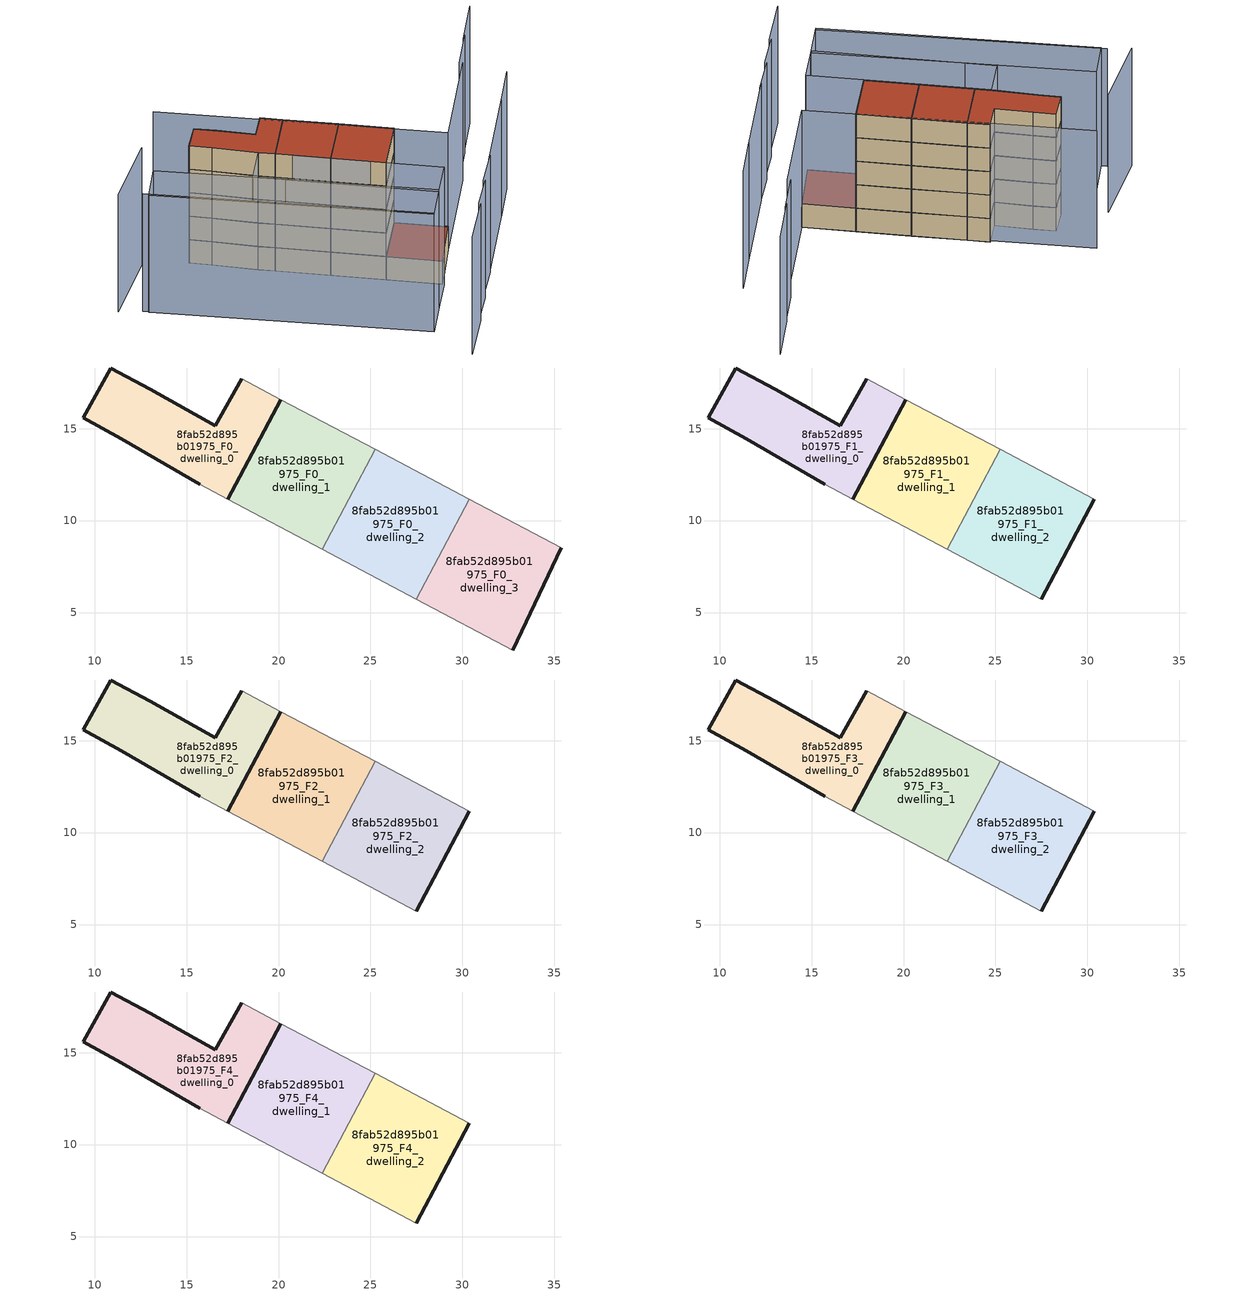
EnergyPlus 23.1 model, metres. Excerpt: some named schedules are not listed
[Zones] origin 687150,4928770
8fab52d895b01975_F0_dwelling_0
 floor ground (EU_floor_Construction): 17.25,11.17 20.12,16.59 17.99,17.71 16.56,15.17 13.03,17.15 10.87,18.3 9.37,15.59 11.45,14.44 15.71,11.98 z0
 wall outside (EU_wall_Construction): 15.71,11.98 11.45,14.44 9.37,15.59 10.87,18.3 13.03,17.15 16.56,15.17 17.99,17.71 / 20.12,16.59 17.25,11.17 z0:3
 wall adiabatic (EU_wall_Construction): 17.25,11.17 15.71,11.98 / 17.99,17.71 20.12,16.59 z0:3
8fab52d895b01975_F0_dwelling_1
 floor ground (EU_floor_Construction): 22.38,8.45 25.25,13.87 20.12,16.59 17.25,11.17 z0
 wall outside (EU_wall_Construction): 17.25,11.17 20.12,16.59 z0:3
 wall adiabatic (EU_wall_Construction): 22.38,8.45 17.25,11.17 / 20.12,16.59 25.25,13.87 z0:3
 wall to 8fab52d895b01975_F0_dwelling_2 (EU_wall_Construction): 25.25,13.87 22.38,8.45 z0:3
8fab52d895b01975_F0_dwelling_2
 floor ground (EU_floor_Construction): 27.5,5.74 30.38,11.16 25.25,13.87 22.38,8.45 z0
 wall adiabatic (EU_wall_Construction): 27.5,5.74 22.38,8.45 / 25.25,13.87 30.38,11.16 z0:3
 wall to 8fab52d895b01975_F0_dwelling_3 (EU_wall_Construction): 30.38,11.16 27.5,5.74 z0:3
8fab52d895b01975_F0_dwelling_3
 floor ground (EU_floor_Construction): 32.97,3.46 35.38,8.51 30.38,11.16 27.5,5.74 32.73,2.96 z0
 wall outside (EU_wall_Construction): 35.38,8.51 32.97,3.46 32.73,2.96 z0:3
 wall adiabatic (EU_wall_Construction): 32.73,2.96 27.5,5.74 / 30.38,11.16 35.38,8.51 z0:3
 roof outside (EU_roof_Construction): 35.38,8.51 32.97,3.46 32.73,2.96 27.5,5.74 30.38,11.16 z3
8fab52d895b01975_F1_dwelling_0
 floor to 8fab52d895b01975_F0_dwelling_0 (EU_floor_Construction): 17.25,11.17 20.12,16.59 17.99,17.71 16.56,15.17 13.03,17.15 10.87,18.3 9.37,15.59 11.45,14.44 15.71,11.98 z3
 wall outside (EU_wall_Construction): 15.71,11.98 11.45,14.44 9.37,15.59 10.87,18.3 13.03,17.15 16.56,15.17 17.99,17.71 / 20.12,16.59 17.25,11.17 z3:6
 wall adiabatic (EU_wall_Construction): 17.25,11.17 15.71,11.98 / 17.99,17.71 20.12,16.59 z3:6
8fab52d895b01975_F1_dwelling_1
 floor to 8fab52d895b01975_F0_dwelling_1 (EU_floor_Construction): 22.38,8.45 25.25,13.87 20.12,16.59 17.25,11.17 z3
 wall outside (EU_wall_Construction): 17.25,11.17 20.12,16.59 z3:6
 wall adiabatic (EU_wall_Construction): 22.38,8.45 17.25,11.17 / 20.12,16.59 25.25,13.87 z3:6
 wall to 8fab52d895b01975_F1_dwelling_2 (EU_wall_Construction): 25.25,13.87 22.38,8.45 z3:6
8fab52d895b01975_F1_dwelling_2
 floor to 8fab52d895b01975_F0_dwelling_2 (EU_floor_Construction): 27.5,5.74 30.38,11.16 25.25,13.87 22.38,8.45 z3
 wall outside (EU_wall_Construction): 30.38,11.16 27.5,5.74 z3:6
 wall adiabatic (EU_wall_Construction): 27.5,5.74 22.38,8.45 / 25.25,13.87 30.38,11.16 z3:6
8fab52d895b01975_F2_dwelling_0
 floor to 8fab52d895b01975_F1_dwelling_0 (EU_floor_Construction): 17.25,11.17 20.12,16.59 17.99,17.71 16.56,15.17 13.03,17.15 10.87,18.3 9.37,15.59 11.45,14.44 15.71,11.98 z6
 wall outside (EU_wall_Construction): 15.71,11.98 11.45,14.44 9.37,15.59 10.87,18.3 13.03,17.15 16.56,15.17 17.99,17.71 / 20.12,16.59 17.25,11.17 z6:9
 wall adiabatic (EU_wall_Construction): 17.25,11.17 15.71,11.98 / 17.99,17.71 20.12,16.59 z6:9
8fab52d895b01975_F2_dwelling_1
 floor to 8fab52d895b01975_F1_dwelling_1 (EU_floor_Construction): 22.38,8.45 25.25,13.87 20.12,16.59 17.25,11.17 z6
 wall outside (EU_wall_Construction): 17.25,11.17 20.12,16.59 z6:9
 wall adiabatic (EU_wall_Construction): 22.38,8.45 17.25,11.17 / 20.12,16.59 25.25,13.87 z6:9
 wall to 8fab52d895b01975_F2_dwelling_2 (EU_wall_Construction): 25.25,13.87 22.38,8.45 z6:9
8fab52d895b01975_F2_dwelling_2
 floor to 8fab52d895b01975_F1_dwelling_2 (EU_floor_Construction): 27.5,5.74 30.38,11.16 25.25,13.87 22.38,8.45 z6
 wall outside (EU_wall_Construction): 30.38,11.16 27.5,5.74 z6:9
 wall adiabatic (EU_wall_Construction): 27.5,5.74 22.38,8.45 / 25.25,13.87 30.38,11.16 z6:9
8fab52d895b01975_F3_dwelling_0
 floor to 8fab52d895b01975_F2_dwelling_0 (EU_floor_Construction): 17.25,11.17 20.12,16.59 17.99,17.71 16.56,15.17 13.03,17.15 10.87,18.3 9.37,15.59 11.45,14.44 15.71,11.98 z9
 wall outside (EU_wall_Construction): 15.71,11.98 11.45,14.44 9.37,15.59 10.87,18.3 13.03,17.15 16.56,15.17 17.99,17.71 / 20.12,16.59 17.25,11.17 z9:12
 wall adiabatic (EU_wall_Construction): 17.25,11.17 15.71,11.98 / 17.99,17.71 20.12,16.59 z9:12
8fab52d895b01975_F3_dwelling_1
 floor to 8fab52d895b01975_F2_dwelling_1 (EU_floor_Construction): 22.38,8.45 25.25,13.87 20.12,16.59 17.25,11.17 z9
 wall outside (EU_wall_Construction): 17.25,11.17 20.12,16.59 z9:12
 wall adiabatic (EU_wall_Construction): 22.38,8.45 17.25,11.17 / 20.12,16.59 25.25,13.87 z9:12
 wall to 8fab52d895b01975_F3_dwelling_2 (EU_wall_Construction): 25.25,13.87 22.38,8.45 z9:12
8fab52d895b01975_F3_dwelling_2
 floor to 8fab52d895b01975_F2_dwelling_2 (EU_floor_Construction): 27.5,5.74 30.38,11.16 25.25,13.87 22.38,8.45 z9
 wall outside (EU_wall_Construction): 30.38,11.16 27.5,5.74 z9:12
 wall adiabatic (EU_wall_Construction): 27.5,5.74 22.38,8.45 / 25.25,13.87 30.38,11.16 z9:12
8fab52d895b01975_F4_dwelling_0
 floor to 8fab52d895b01975_F3_dwelling_0 (EU_floor_Construction): 17.25,11.17 20.12,16.59 17.99,17.71 16.56,15.17 13.03,17.15 10.87,18.3 9.37,15.59 11.45,14.44 15.71,11.98 z12
 wall outside (EU_wall_Construction): 15.71,11.98 11.45,14.44 9.37,15.59 10.87,18.3 13.03,17.15 16.56,15.17 17.99,17.71 / 20.12,16.59 17.25,11.17 z12:15
 wall adiabatic (EU_wall_Construction): 17.25,11.17 15.71,11.98 / 17.99,17.71 20.12,16.59 z12:15
 roof outside (EU_roof_Construction): 20.12,16.59 17.25,11.17 15.71,11.98 11.45,14.44 9.37,15.59 10.87,18.3 13.03,17.15 16.56,15.17 17.99,17.71 z15
8fab52d895b01975_F4_dwelling_1
 floor to 8fab52d895b01975_F3_dwelling_1 (EU_floor_Construction): 22.38,8.45 25.25,13.87 20.12,16.59 17.25,11.17 z12
 wall outside (EU_wall_Construction): 17.25,11.17 20.12,16.59 z12:15
 wall adiabatic (EU_wall_Construction): 22.38,8.45 17.25,11.17 / 20.12,16.59 25.25,13.87 z12:15
 wall to 8fab52d895b01975_F4_dwelling_2 (EU_wall_Construction): 25.25,13.87 22.38,8.45 z12:15
 roof outside (EU_roof_Construction): 25.25,13.87 22.38,8.45 17.25,11.17 20.12,16.59 z15
8fab52d895b01975_F4_dwelling_2
 floor to 8fab52d895b01975_F3_dwelling_2 (EU_floor_Construction): 27.5,5.74 30.38,11.16 25.25,13.87 22.38,8.45 z12
 wall outside (EU_wall_Construction): 30.38,11.16 27.5,5.74 z12:15
 wall adiabatic (EU_wall_Construction): 27.5,5.74 22.38,8.45 / 25.25,13.87 30.38,11.16 z12:15
 roof outside (EU_roof_Construction): 30.38,11.16 27.5,5.74 22.38,8.45 25.25,13.87 z15
shading: 31.33,-9.61 34.2,-4.44 / 34.02,-4.36 36.07,-0.75 / 35.89,-0.64 38.1,3.25 / 1.93,9.32 29.09,-4.35 / 37.68,2.57 42.56,12.08 / 42.51,12.04 44.81,16.52 / 4.67,16.98 -0.48,10.1 / 41.04,19.55 35.38,8.51 / 35.38,8.51 8,22.55 / 42.95,24.03 40.73,19.71 / 45.23,28.73 42.56,23.54 / 29.03,-4.54 2.44,8.88 / 2.44,8.88 4.39,12.74 / 4.39,12.74 30.98,-0.68 / 30.98,-0.68 29.03,-4.54 / 15.71,11.98 32.88,2.88 / 32.88,2.88 30.84,-0.97 / 30.84,-0.97 13.67,8.13 / 13.67,8.13 15.71,11.98 z0:15
[Building]
EU S2 Campaign: North Axis=0; Terrain=City; Solar Distribution=FullExterior
[Site:Location]
Bologna: Latitude=44.5; Longitude=11.25; Time Zone=1; Elevation=37
[SizingPeriod:WeatherFileDays]
AnnualSizingPeriod: Begin Month=1; Begin Day of Month=1; End Month=12; End Day of Month=31; Day of Week for Start Day=Monday; Use Weather File Daylight Saving Period=No; Use Weather File Rain and Snow Indicators=No
[MATERIAL]
EU_InternalMass_Material: Roughness=MediumRough; Thickness=0.1; Conductivity=1; Density=1800; Specific Heat=900; Thermal Absorptance=0.9; Solar Absorptance=0.7; Visible Absorptance=0.7
[MATERIAL:NOMASS] Roughness=MediumRough; Thermal Absorptance=0.9; Solar Absorptance=0.7; Visible Absorptance=0.7
Name | Thermal Resistance
EU_wall_NoMass | 0.905828
EU_roof_NoMass | 0.37593
EU_floor_NoMass | 0.67114
[CONSTRUCTION]
EU_wall_Construction: EU_wall_NoMass
EU_roof_Construction: EU_roof_NoMass
EU_floor_Construction: EU_floor_NoMass
EU_InternalMass_Construction: EU_InternalMass_Material
[ZONE] Type=1; Multiplier=1; Ceiling Height=autocalculate; Floor Area=autocalculate; Part of Total Floor Area=Yes
Name | Volume
8fab52d895b01975_F0_dwelling_0; 8fab52d895b01975_F1_dwelling_0; 8fab52d895b01975_F2_dwelling_0; 8fab52d895b01975_F3_dwelling_0; 8fab52d895b01975_F4_dwelling_0 | 106.8
8fab52d895b01975_F0_dwelling_1; 8fab52d895b01975_F1_dwelling_1; 8fab52d895b01975_F2_dwelling_1; 8fab52d895b01975_F3_dwelling_1; 8fab52d895b01975_F4_dwelling_1 | 106.799
8fab52d895b01975_F0_dwelling_2 | 106.807
8fab52d895b01975_F1_dwelling_2; 8fab52d895b01975_F2_dwelling_2; 8fab52d895b01975_F3_dwelling_2; 8fab52d895b01975_F4_dwelling_2 | 106.808
8fab52d895b01975_F0_dwelling_3 | 106.802
[INTERNALMASS] Construction=EU_InternalMass_Construction
Name | Zone or ZoneList | Surface Area
8fab52d895b01975_F0_dwelling_0_EU_InternalMass | 8fab52d895b01975_F0_dwelling_0 | 35.6
8fab52d895b01975_F0_dwelling_1_EU_InternalMass | 8fab52d895b01975_F0_dwelling_1 | 35.6
8fab52d895b01975_F0_dwelling_2_EU_InternalMass | 8fab52d895b01975_F0_dwelling_2 | 35.6
8fab52d895b01975_F0_dwelling_3_EU_InternalMass | 8fab52d895b01975_F0_dwelling_3 | 35.6
8fab52d895b01975_F1_dwelling_0_EU_InternalMass | 8fab52d895b01975_F1_dwelling_0 | 47.4666
8fab52d895b01975_F1_dwelling_1_EU_InternalMass | 8fab52d895b01975_F1_dwelling_1 | 47.4666
8fab52d895b01975_F1_dwelling_2_EU_InternalMass | 8fab52d895b01975_F1_dwelling_2 | 47.4666
8fab52d895b01975_F2_dwelling_0_EU_InternalMass | 8fab52d895b01975_F2_dwelling_0 | 47.4666
8fab52d895b01975_F2_dwelling_1_EU_InternalMass | 8fab52d895b01975_F2_dwelling_1 | 47.4666
8fab52d895b01975_F2_dwelling_2_EU_InternalMass | 8fab52d895b01975_F2_dwelling_2 | 47.4666
8fab52d895b01975_F3_dwelling_0_EU_InternalMass | 8fab52d895b01975_F3_dwelling_0 | 47.4666
8fab52d895b01975_F3_dwelling_1_EU_InternalMass | 8fab52d895b01975_F3_dwelling_1 | 47.4666
8fab52d895b01975_F3_dwelling_2_EU_InternalMass | 8fab52d895b01975_F3_dwelling_2 | 47.4666
8fab52d895b01975_F4_dwelling_0_EU_InternalMass | 8fab52d895b01975_F4_dwelling_0 | 47.4666
8fab52d895b01975_F4_dwelling_1_EU_InternalMass | 8fab52d895b01975_F4_dwelling_1 | 47.4666
8fab52d895b01975_F4_dwelling_2_EU_InternalMass | 8fab52d895b01975_F4_dwelling_2 | 47.4666
[OTHEREQUIPMENT] Fuel Type=Electricity; Design Level Calculation Method=Watts/Area; Power per Zone Floor Area=1; Fraction Latent=0; Fraction Radiant=0; Fraction Lost=0; Carbon Dioxide Generation Rate=0; EndUse Subcategory=EU_Step8_InternalGains
Name | Zone or ZoneList or Space or SpaceList | Schedule
EU_Step8_InternalGain_8fab52d895b01975_F0_dwelling_0_f000 | 8fab52d895b01975_F0_dwelling_0 | EU_Step8_GainSchedule_8fab52d895b01975_F0_dwelling_0_f000
EU_Step8_InternalGain_8fab52d895b01975_F0_dwelling_1_f000 | 8fab52d895b01975_F0_dwelling_1 | EU_Step8_GainSchedule_8fab52d895b01975_F0_dwelling_1_f000
EU_Step8_InternalGain_8fab52d895b01975_F0_dwelling_2_f000 | 8fab52d895b01975_F0_dwelling_2 | EU_Step8_GainSchedule_8fab52d895b01975_F0_dwelling_2_f000
EU_Step8_InternalGain_8fab52d895b01975_F0_dwelling_3_f000 | 8fab52d895b01975_F0_dwelling_3 | EU_Step8_GainSchedule_8fab52d895b01975_F0_dwelling_3_f000
EU_Step8_InternalGain_8fab52d895b01975_F1_dwelling_0_f000 | 8fab52d895b01975_F1_dwelling_0 | EU_Step8_GainSchedule_8fab52d895b01975_F1_dwelling_0_f000
EU_Step8_InternalGain_8fab52d895b01975_F1_dwelling_1_f000 | 8fab52d895b01975_F1_dwelling_1 | EU_Step8_GainSchedule_8fab52d895b01975_F1_dwelling_1_f000
EU_Step8_InternalGain_8fab52d895b01975_F1_dwelling_2_f000 | 8fab52d895b01975_F1_dwelling_2 | EU_Step8_GainSchedule_8fab52d895b01975_F1_dwelling_2_f000
EU_Step8_InternalGain_8fab52d895b01975_F2_dwelling_0_f000 | 8fab52d895b01975_F2_dwelling_0 | EU_Step8_GainSchedule_8fab52d895b01975_F2_dwelling_0_f000
EU_Step8_InternalGain_8fab52d895b01975_F2_dwelling_1_f000 | 8fab52d895b01975_F2_dwelling_1 | EU_Step8_GainSchedule_8fab52d895b01975_F2_dwelling_1_f000
EU_Step8_InternalGain_8fab52d895b01975_F2_dwelling_2_f000 | 8fab52d895b01975_F2_dwelling_2 | EU_Step8_GainSchedule_8fab52d895b01975_F2_dwelling_2_f000
EU_Step8_InternalGain_8fab52d895b01975_F3_dwelling_0_f000 | 8fab52d895b01975_F3_dwelling_0 | EU_Step8_GainSchedule_8fab52d895b01975_F3_dwelling_0_f000
EU_Step8_InternalGain_8fab52d895b01975_F3_dwelling_1_f000 | 8fab52d895b01975_F3_dwelling_1 | EU_Step8_GainSchedule_8fab52d895b01975_F3_dwelling_1_f000
EU_Step8_InternalGain_8fab52d895b01975_F3_dwelling_2_f000 | 8fab52d895b01975_F3_dwelling_2 | EU_Step8_GainSchedule_8fab52d895b01975_F3_dwelling_2_f000
EU_Step8_InternalGain_8fab52d895b01975_F4_dwelling_0_f000 | 8fab52d895b01975_F4_dwelling_0 | EU_Step8_GainSchedule_8fab52d895b01975_F4_dwelling_0_f000
EU_Step8_InternalGain_8fab52d895b01975_F4_dwelling_1_f000 | 8fab52d895b01975_F4_dwelling_1 | EU_Step8_GainSchedule_8fab52d895b01975_F4_dwelling_1_f000
EU_Step8_InternalGain_8fab52d895b01975_F4_dwelling_2_f000 | 8fab52d895b01975_F4_dwelling_2 | EU_Step8_GainSchedule_8fab52d895b01975_F4_dwelling_2_f000
[ZONEVENTILATION:DESIGNFLOWRATE] Schedule=EU_AlwaysOn; Design Flow Rate Calculation Method=AirChanges/Hour; Air Changes per Hour=0.73129; Ventilation Type=Natural; Fan Pressure Rise=0; Fan Total Efficiency=1; Constant Term Coefficient=1; Temperature Term Coefficient=0; Velocity Term Coefficient=0; Velocity Squared Term Coefficient=0; Minimum Indoor Temperature=-100; Maximum Indoor Temperature=100; Delta Temperature=-100; Minimum Outdoor Temperature=-100; Maximum Outdoor Temperature=100; Maximum Wind Speed=40
Name | Zone or ZoneList or Space or SpaceList
EU_ConstantAir_8fab52d895b01975_F0_dwelling_0 | 8fab52d895b01975_F0_dwelling_0
EU_ConstantAir_8fab52d895b01975_F0_dwelling_1 | 8fab52d895b01975_F0_dwelling_1
EU_ConstantAir_8fab52d895b01975_F0_dwelling_2 | 8fab52d895b01975_F0_dwelling_2
EU_ConstantAir_8fab52d895b01975_F0_dwelling_3 | 8fab52d895b01975_F0_dwelling_3
EU_ConstantAir_8fab52d895b01975_F1_dwelling_0 | 8fab52d895b01975_F1_dwelling_0
EU_ConstantAir_8fab52d895b01975_F1_dwelling_1 | 8fab52d895b01975_F1_dwelling_1
EU_ConstantAir_8fab52d895b01975_F1_dwelling_2 | 8fab52d895b01975_F1_dwelling_2
EU_ConstantAir_8fab52d895b01975_F2_dwelling_0 | 8fab52d895b01975_F2_dwelling_0
EU_ConstantAir_8fab52d895b01975_F2_dwelling_1 | 8fab52d895b01975_F2_dwelling_1
EU_ConstantAir_8fab52d895b01975_F2_dwelling_2 | 8fab52d895b01975_F2_dwelling_2
EU_ConstantAir_8fab52d895b01975_F3_dwelling_0 | 8fab52d895b01975_F3_dwelling_0
EU_ConstantAir_8fab52d895b01975_F3_dwelling_1 | 8fab52d895b01975_F3_dwelling_1
EU_ConstantAir_8fab52d895b01975_F3_dwelling_2 | 8fab52d895b01975_F3_dwelling_2
EU_ConstantAir_8fab52d895b01975_F4_dwelling_0 | 8fab52d895b01975_F4_dwelling_0
EU_ConstantAir_8fab52d895b01975_F4_dwelling_1 | 8fab52d895b01975_F4_dwelling_1
EU_ConstantAir_8fab52d895b01975_F4_dwelling_2 | 8fab52d895b01975_F4_dwelling_2
[HVACTEMPLATE:THERMOSTAT] Constant Heating Setpoint=20; Constant Cooling Setpoint=50
EU_HeatOnly_8fab52d895b01975_F0_dwelling_0; EU_HeatOnly_8fab52d895b01975_F0_dwelling_1; EU_HeatOnly_8fab52d895b01975_F0_dwelling_2; EU_HeatOnly_8fab52d895b01975_F0_dwelling_3; EU_HeatOnly_8fab52d895b01975_F1_dwelling_0; EU_HeatOnly_8fab52d895b01975_F1_dwelling_1; EU_HeatOnly_8fab52d895b01975_F1_dwelling_2; EU_HeatOnly_8fab52d895b01975_F2_dwelling_0; EU_HeatOnly_8fab52d895b01975_F2_dwelling_1; EU_HeatOnly_8fab52d895b01975_F2_dwelling_2; EU_HeatOnly_8fab52d895b01975_F3_dwelling_0; EU_HeatOnly_8fab52d895b01975_F3_dwelling_1; EU_HeatOnly_8fab52d895b01975_F3_dwelling_2; EU_HeatOnly_8fab52d895b01975_F4_dwelling_0; EU_HeatOnly_8fab52d895b01975_F4_dwelling_1; EU_HeatOnly_8fab52d895b01975_F4_dwelling_2
[HVACTEMPLATE:ZONE:IDEALLOADSAIRSYSTEM] System Availability Schedule=EU_AlwaysOn; Maximum Heating Supply Air Temperature=50; Minimum Cooling Supply Air Temperature=13; Maximum Heating Supply Air Humidity Ratio=0.0156; Minimum Cooling Supply Air Humidity Ratio=0.0077; Heating Limit=NoLimit; Cooling Limit=NoLimit; Heating Availability Schedule=EU_AlwaysOn; Cooling Availability Schedule=EU_CoolingOff; Dehumidification Control Type=ConstantSensibleHeatRatio; Cooling Sensible Heat Ratio=0.7; Dehumidification Setpoint=60; Humidification Control Type=None; Humidification Setpoint=30; Outdoor Air Method=None; Outdoor Air Flow Rate per Person=0.00944; Outdoor Air Flow Rate per Zone Floor Area=0; Outdoor Air Flow Rate per Zone=0; Demand Controlled Ventilation Type=None; Outdoor Air Economizer Type=NoEconomizer; Heat Recovery Type=None; Sensible Heat Recovery Effectiveness=0.7; Latent Heat Recovery Effectiveness=0.65
Name | Template Thermostat
8fab52d895b01975_F0_dwelling_0 | EU_HeatOnly_8fab52d895b01975_F0_dwelling_0
8fab52d895b01975_F0_dwelling_1 | EU_HeatOnly_8fab52d895b01975_F0_dwelling_1
8fab52d895b01975_F0_dwelling_2 | EU_HeatOnly_8fab52d895b01975_F0_dwelling_2
8fab52d895b01975_F0_dwelling_3 | EU_HeatOnly_8fab52d895b01975_F0_dwelling_3
8fab52d895b01975_F1_dwelling_0 | EU_HeatOnly_8fab52d895b01975_F1_dwelling_0
8fab52d895b01975_F1_dwelling_1 | EU_HeatOnly_8fab52d895b01975_F1_dwelling_1
8fab52d895b01975_F1_dwelling_2 | EU_HeatOnly_8fab52d895b01975_F1_dwelling_2
8fab52d895b01975_F2_dwelling_0 | EU_HeatOnly_8fab52d895b01975_F2_dwelling_0
8fab52d895b01975_F2_dwelling_1 | EU_HeatOnly_8fab52d895b01975_F2_dwelling_1
8fab52d895b01975_F2_dwelling_2 | EU_HeatOnly_8fab52d895b01975_F2_dwelling_2
8fab52d895b01975_F3_dwelling_0 | EU_HeatOnly_8fab52d895b01975_F3_dwelling_0
8fab52d895b01975_F3_dwelling_1 | EU_HeatOnly_8fab52d895b01975_F3_dwelling_1
8fab52d895b01975_F3_dwelling_2 | EU_HeatOnly_8fab52d895b01975_F3_dwelling_2
8fab52d895b01975_F4_dwelling_0 | EU_HeatOnly_8fab52d895b01975_F4_dwelling_0
8fab52d895b01975_F4_dwelling_1 | EU_HeatOnly_8fab52d895b01975_F4_dwelling_1
8fab52d895b01975_F4_dwelling_2 | EU_HeatOnly_8fab52d895b01975_F4_dwelling_2
